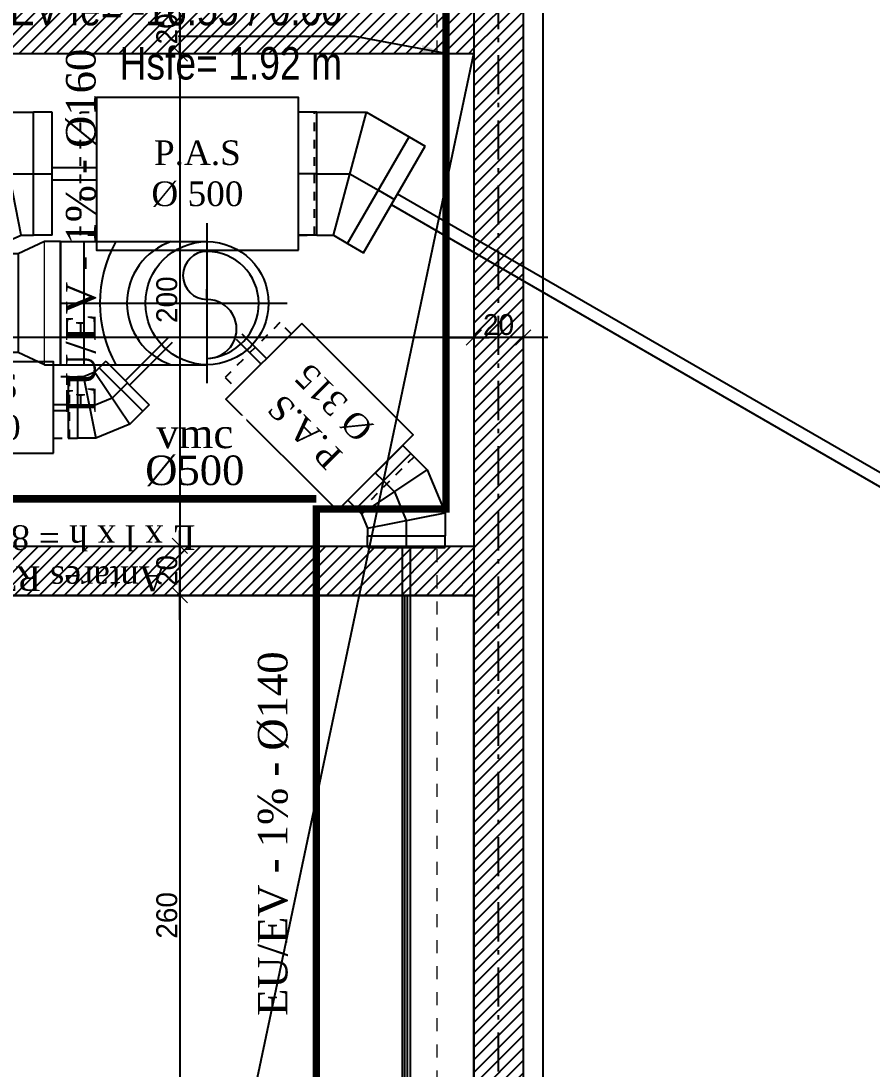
# Model space of a CAD drawing. Header units: centimetres. Extents: x 2452 to 16512, y -4226 to 6371.
# Drawn here: x 11756.5 to 12102.1, y 4477 to 4902.6 of the extents above; entities that cross this region are included whole.
import ezdxf

# ---------------------------------------------------------------- set-up
doc = ezdxf.new("R2010")
doc.units = ezdxf.units.CM
doc.header["$PDMODE"] = 67
for name, pattern in [('prelem_vmc', [0.282222, 0.141111, -0.141111]), ('prlm_eu', [2, 1.25, -0.25, 0.25, -0.25]), ('Style de ligne -6', [1.04164, 0.625, -0.20828, 0.06943, -0.13893]), ('VW-01', [0.41656, 0.20828, -0.20828])]:
    doc.linetypes.add(name, pattern=pattern)
doc.layers.get('0').update_dxf_attribs({"color": 252, "lineweight": 18})
for name, color, linetype in [('01_texte', 252, 'Continuous'), ('B GÈnÈral_Hatch', 252, 'Continuous'), ('B Général', 252, 'Continuous'), ('C ANNOTATIONS-cotation', 252, 'Continuous'), ('prlm-BA', 30, 'Continuous'), ('prlm-EAU-EUEV', 25, 'Continuous'), ('prlm-MOD', 64, 'Continuous'), ('prlm-MOD-PB', 123, 'Continuous'), ('prlm-VMC', 93, 'Continuous')]:
    doc.layers.add(name, color=color, linetype=linetype)
doc.layers.add('prlm-ZEROPLOT', color=254, linetype='Continuous', plot=False)
doc.styles.add('Eurostile', font='Eurosti.TTF')
doc.styles.add('prlm-eau-euev', font='pala.ttf', dxfattribs={"height": 18})
doc.styles.add('prlm-vmc', font='pala.ttf', dxfattribs={"height": 14})
doc.styles.get("Standard").update_dxf_attribs({"font": 'isocp.shx', "height": 15})
doc.dimstyles.new('100é', dxfattribs={"dimtxt": 8.470801, "dimasz": 6.232178, "dimexe": 10, "dimexo": 25, "dimgap": 1, "dimtad": 1, "dimdec": 1, "dimtxsty": 'Eurostile', "dimblk": 'VW_SLASH', "dimblk1": 'VW_SLASH', "dimblk2": 'VW_SLASH', "dimcen": 0, "dimdle": 10, "dimazin": 0, "dimtfac": 1, "dimtdec": 1, "dimtix": 1, "dimtmove": 0, "dimatfit": 0, "dimldrblk": 'VW_FILLEDARROW', "dimfxl": 50.8, "dimfxlon": 1, "dimfrac": 2, "dimtolj": 1, "dimarcsym": 0})
doc.dimstyles.new('ISO-25', dxfattribs={"dimtxt": 2.5, "dimasz": 2.5, "dimexe": 1.25, "dimexo": 0.625, "dimtad": 1, "dimtxsty": 'Standard', "dimcen": 2.5, "dimadec": 0, "dimazin": 0, "dimtfac": 1, "dimtmove": 0, "dimatfit": 3, "dimfxl": 1, "dimarcsym": 0})
pattern_1 = [(45, (0, 0), (2.4253472, -2.6458333), [])]

# ---------------------------------------------------------------- blocks, each defined once
blk = doc.blocks.new('Parking Spaces-6')
at = {"layer": 'B Général', "linetype": 'Continuous'}
for p, q in [((0, 0), (0, 500)), ((260, 0), (260, 500)), ((0, 0), (260, 0))]:
    blk.add_line(p, q, dxfattribs=at)
at = {"layer": 'B Général', "insert": (130, 250), "char_height": 14.118, "attachment_point": 5, "line_spacing_factor": 0.894142, "style": 'Eurostile'}
blk.add_mtext('83', dxfattribs=at)
blk = doc.blocks.new('xi.c315-45')
at = {"layer": 'prlm-VMC'}
for p, q in [((1.43, 41.48), (-1.91, 38.14)), ((23.7, 19.2), (1.43, 41.48)), ((-8.56, 31.49), (-1.91, 38.14)), ((20.36, 15.86), (-1.91, 38.14)), ((-15.75, 14.12), (-8.56, 31.49)), ((18.15, 13.65), (-8.56, 31.49)), ((9.23, 27), (12.57, 30.34)), ((4.8, 22.57), (9.23, 27)), ((0, 10.99), (4.8, 22.57)), ((23.7, 19.2), (20.36, 15.86)), ((15.75, 7.86), (-15.75, 14.12)), ((-15.75, 4.72), (-15.75, 14.12)), ((15.75, 7.86), (18.15, 13.65)), ((18.15, 13.65), (20.36, 15.86)), ((0, 4.72), (0, 10.99)), ((-15.75, 0), (-15.75, 4.72)), ((15.75, 4.72), (-15.75, 4.72)), ((0, 0), (0, 4.72)), ((15.75, 4.72), (15.75, 7.86)), ((15.75, 0), (15.75, 4.72)), ((15.75, 0), (-15.75, 0))]:
    blk.add_line(p, q, dxfattribs=at)
blk = doc.blocks.new('xi.pas250')
at = {"layer": 'prlm-VMC', "color": 0}
blk.add_lwpolyline([(64, -18.5), (64, 18.5), (0, 18.5), (0, -18.5)], close=True, dxfattribs=at)
at = {"layer": 'prlm-ZEROPLOT', "linetype": 'prelem_vmc', "ltscale": 25}
for p, q in [((-6.5, -12.5), (-6.5, 12.5)), ((-6.5, 12.5), (0, 12.5)), ((70.5, 12.5), (64, 12.5)), ((70.5, -12.5), (70.5, 12.5)), ((0, -12.5), (-6.5, -12.5)), ((64, -12.5), (70.5, -12.5))]:
    blk.add_line(p, q, dxfattribs=at)
at = {"layer": 'prlm-VMC', "color": 0, "insert": (32, 0), "char_height": 10, "width": 75.07, "attachment_point": 5, "style": 'prlm-vmc'}
blk.add_mtext('P.A.S\\PØ 250', dxfattribs=at)
blk = doc.blocks.new('xi.c500-30')
at = {"layer": 'prlm-VMC'}
for p, q in [((-14.95, 45), (-11.2, 51.5)), ((32.1, 26.5), (-11.2, 51.5)), ((-25, 27.6), (-14.95, 45)), ((28.35, 20), (-14.95, 45)), ((6.7, 32.5), (10.45, 39)), ((0, 20.9), (6.7, 32.5)), ((25, 14.2), (-25, 27.6)), ((-25, 7.5), (-25, 27.6)), ((28.35, 20), (32.1, 26.5)), ((0, 7.5), (0, 20.9)), ((25, 14.2), (28.35, 20)), ((25, 7.5), (25, 14.2)), ((-25, 7.5), (-25, 0)), ((25, 7.5), (-25, 7.5)), ((0, 7.5), (0, 0)), ((25, 7.5), (25, 0)), ((25, 0), (-25, 0))]:
    blk.add_line(p, q, dxfattribs=at)
blk = doc.blocks.new('xi.c500-45')
at = {"layer": 'prlm-VMC'}
for p, q in [((2.27, 65.84), (-3.03, 60.53)), ((37.63, 30.48), (2.27, 65.84)), ((-13.58, 49.98), (-3.03, 60.53)), ((32.32, 25.18), (-3.03, 60.53)), ((-25, 22.42), (-13.58, 49.98)), ((28.81, 21.66), (-13.58, 49.98)), ((14.64, 42.86), (19.95, 48.16)), ((7.61, 35.82), (14.64, 42.86)), ((0, 17.45), (7.61, 35.82)), ((37.63, 30.48), (32.32, 25.18)), ((25, 12.47), (-25, 22.42)), ((-25, 7.5), (-25, 22.42)), ((25, 12.47), (28.81, 21.66)), ((28.81, 21.66), (32.32, 25.18)), ((0, 7.5), (0, 17.45)), ((25, 7.5), (25, 12.47)), ((-25, 0), (-25, 7.5)), ((25, 7.5), (-25, 7.5)), ((0, 0), (0, 7.5)), ((25, 0), (25, 7.5)), ((25, 0), (-25, 0))]:
    blk.add_line(p, q, dxfattribs=at)
blk = doc.blocks.new('xi.pas500')
at = {"layer": 'prlm-VMC', "color": 0}
blk.add_lwpolyline([(82, -31), (82, 31), (0, 31), (0, -31)], close=True, dxfattribs=at)
at = {"layer": 'prlm-ZEROPLOT', "linetype": 'prelem_vmc', "ltscale": 25}
for p, q in [((-6.5, -25), (-6.5, 25)), ((-6.5, 25), (0, 25)), ((88.5, 25), (82, 25)), ((88.5, -25), (88.5, 25)), ((0, -25), (-6.5, -25)), ((82, -25), (88.5, -25))]:
    blk.add_line(p, q, dxfattribs=at)
at = {"layer": 'prlm-VMC', "color": 0, "insert": (41, 0), "char_height": 10, "width": 75.07, "attachment_point": 5, "style": 'prlm-vmc'}
blk.add_mtext('P.A.S\\PØ 500', dxfattribs=at)
blk = doc.blocks.new('A$C711F189D')
at = {"layer": '01_texte', "color": 0}
blk.add_lwpolyline([(2730.96, 97), (2609.51, 600.26), (2730.96, 1175)], dxfattribs=at)
blk = doc.blocks.new('xi.r400-500')
at = {"layer": 'prlm-VMC'}
for p, q in [((-23.7, 25), (-23.7, -25)), ((-17.2, 25), (-23.7, 25)), ((-17.2, 25), (-6.5, 20)), ((-6.5, 20), (0, 20)), ((-6.5, -20), (-6.5, 20)), ((0, -20), (0, 20)), ((-17.2, -25), (-6.5, -20)), ((-6.5, -20), (0, -20)), ((-23.7, -25), (-17.2, -25))]:
    blk.add_line(p, q, dxfattribs=at)
at = {"layer": 'prlm-VMC', "const_width": 0.5}
blk.add_lwpolyline([(-17.2, -25.25), (-17.2, 25.25)], dxfattribs=at)
blk = doc.blocks.new('xi.m500')
at = {"layer": 'prlm-VMC'}
for p, q in [((0, 0), (0, 92.02)), ((-32.5, 59.52), (32.5, 59.52)), ((-25, 0), (-25, 59.52)), ((-1.5, 59.52), (-5.63, 59.52)), ((25, 0), (25, 59.52)), ((-25, 9.52), (25, 9.52)), ((-25, 0), (25, 0))]:
    blk.add_line(p, q, dxfattribs=at)
blk.add_circle((0, 59.52), 25, dxfattribs=at)
for centre, radius, start, end in [((0, 59.52), 21, 90, 180), ((0, 57.97), 22.55, 3.9499, 90), ((10.5, 59.55), 12, 359.8881, 180.1119), ((-11.25, 59.52), 9.75, 180, 0), ((0, 53.38), 26.36, 198.4922, 341.5078), ((0, 67.35), 51.33, 240.8516, 299.1484)]:
    blk.add_arc(centre, radius, start, end, dxfattribs=at)
blk = doc.blocks.new('xi.pas315')
at = {"layer": 'prlm-VMC', "color": 0}
blk.add_lwpolyline([(64, -21.75), (64, 21.75), (0, 21.75), (0, -21.75)], close=True, dxfattribs=at)
at = {"layer": 'prlm-ZEROPLOT', "linetype": 'prelem_vmc', "ltscale": 25}
for p, q in [((-6.5, -15.75), (-6.5, 15.75)), ((-6.5, 15.75), (0, 15.75)), ((70.5, 15.75), (64, 15.75)), ((70.5, -15.75), (70.5, 15.75)), ((0, -15.75), (-6.5, -15.75)), ((64, -15.75), (70.5, -15.75))]:
    blk.add_line(p, q, dxfattribs=at)
at = {"layer": 'prlm-VMC', "color": 0, "insert": (32, 0), "char_height": 10, "width": 75.07, "attachment_point": 5, "style": 'prlm-vmc'}
blk.add_mtext('P.A.S\\PØ 315', dxfattribs=at)
blk = doc.blocks.new('xi.c250-45')
at = {"layer": 'prlm-VMC'}
for p, q in [((-6.79, 24.99), (-1.52, 30.27)), ((1.14, 32.92), (-1.52, 30.27)), ((16.16, 12.59), (-1.52, 30.27)), ((18.81, 15.24), (1.14, 32.92)), ((-12.5, 11.21), (-6.79, 24.99)), ((14.4, 10.83), (-6.79, 24.99)), ((3.81, 17.91), (7.32, 21.43)), ((7.32, 21.43), (9.97, 24.08)), ((0, 8.72), (3.81, 17.91)), ((18.81, 15.24), (16.16, 12.59)), ((12.5, 6.24), (-12.5, 11.21)), ((-12.5, 3.75), (-12.5, 11.21)), ((0, 3.75), (0, 8.72)), ((12.5, 6.24), (14.4, 10.83)), ((14.4, 10.83), (16.16, 12.59)), ((12.5, 3.75), (12.5, 6.24)), ((-12.5, 0), (-12.5, 3.75)), ((12.5, 3.75), (-12.5, 3.75)), ((12.5, 0), (-12.5, 0)), ((0, 0), (0, 3.75)), ((12.5, 0), (12.5, 3.75))]:
    blk.add_line(p, q, dxfattribs=at)
blk = doc.blocks.new('xi.vmcd500')
at = {"layer": 'prlm-VMC', "color": 0, "linetype": 'ByBlock', "lineweight": -2, "insert": (0, 0), "char_height": 12, "width": 39.3872, "attachment_point": 2, "line_spacing_factor": 0.75, "style": 'prlm-vmc', "bg_fill": 3, "box_fill_scale": 1.1, "bg_fill_color": 256, "bg_fill_transparency": 0}
blk.add_mtext('vmc\\P%%C500', dxfattribs=at)
blk = doc.blocks.new('VW_SLASH')
at = {"linetype": 'ByBlock', "lineweight": -2}
blk.add_line((1.605, 0), (-1, 0), dxfattribs=at)
at = {"lineweight": 20, "flags": 128}
blk.add_lwpolyline([(0.5, 0.5), (-0.5, -0.5)], dxfattribs=at)
blk = doc.blocks.new('*D252')
at = {"layer": 'C ANNOTATIONS-cotation', "color": 0, "linetype": 'Continuous', "lineweight": -2, "transparency": 16777216}
blk.add_line((11821.02, 4663.22), (11821.02, 4415.68), dxfattribs=at)
at = {"layer": 'Defpoints', "color": 0, "linetype": 'Continuous', "transparency": 16777216}
for p in [(11876.95, 4669.45), (11821.02, 4409.45), (11918.52, 4409.45)]:
    blk.add_point(p, dxfattribs=at)
at = {"layer": 'C ANNOTATIONS-cotation', "color": 0, "linetype": 'Continuous', "lineweight": -2, "transparency": 16777216, "xscale": 6.232177734375, "yscale": 6.232177734375, "zscale": 6.232177734375}
for p, rotation in [((11821.02, 4669.45), 90), ((11821.02, 4409.45), 270)]:
    blk.add_blockref('VW_SLASH', p, dxfattribs=dict(at, rotation=rotation))
at = {"layer": 'C ANNOTATIONS-cotation', "color": 0, "linetype": 'Continuous', "lineweight": 5, "transparency": 16777216, "insert": (11815.78, 4539.45), "char_height": 8.471, "attachment_point": 5, "rotation": 90, "style": 'Eurostile'}
blk.add_mtext('\\A1;260', dxfattribs=at)
blk = doc.blocks.new('VW_FILLEDARROW')
at = {"linetype": 'Continuous'}
blk.add_hatch(color=250, dxfattribs=at).paths.add_polyline_path([(-1.604, 0.43), (0, 0), (-1.604, -0.43)])
at = {"flags": 128}
blk.add_lwpolyline([(-1.604, 0.43), (0, 0), (-1.604, -0.43)], close=True, dxfattribs=at)
blk = doc.blocks.new('*D253')
at = {"layer": 'C ANNOTATIONS-cotation', "color": 0, "linetype": 'Continuous', "lineweight": -2, "transparency": 16777216}
blk.add_line((11821.02, 4683.22), (11821.02, 4675.68), dxfattribs=at)
at = {"layer": 'Defpoints', "color": 0, "linetype": 'Continuous', "transparency": 16777216}
for p in [(11876.95, 4689.45), (11821.02, 4669.45), (11876.95, 4669.45)]:
    blk.add_point(p, dxfattribs=at)
at = {"layer": 'C ANNOTATIONS-cotation', "color": 0, "linetype": 'Continuous', "lineweight": -2, "transparency": 16777216, "xscale": 6.232177734375, "yscale": 6.232177734375, "zscale": 6.232177734375}
for p, rotation in [((11821.02, 4689.45), 90), ((11821.02, 4669.45), 270)]:
    blk.add_blockref('VW_SLASH', p, dxfattribs=dict(at, rotation=rotation))
at = {"layer": 'C ANNOTATIONS-cotation', "color": 0, "linetype": 'Continuous', "lineweight": 5, "transparency": 16777216, "insert": (11815.78, 4679.45), "char_height": 8.471, "attachment_point": 5, "rotation": 90, "style": 'Eurostile'}
blk.add_mtext('\\A1;20', dxfattribs=at)
blk = doc.blocks.new('*D254')
at = {"layer": 'C ANNOTATIONS-cotation', "color": 0, "linetype": 'Continuous', "lineweight": -2, "transparency": 16777216}
blk.add_line((11821.02, 4883.22), (11821.02, 4695.68), dxfattribs=at)
at = {"layer": 'Defpoints', "color": 0, "linetype": 'Continuous', "transparency": 16777216}
for p in [(11893.52, 4889.45), (11821.02, 4689.45), (11876.95, 4689.45)]:
    blk.add_point(p, dxfattribs=at)
at = {"layer": 'C ANNOTATIONS-cotation', "color": 0, "linetype": 'Continuous', "lineweight": -2, "transparency": 16777216, "xscale": 6.232177734375, "yscale": 6.232177734375, "zscale": 6.232177734375}
for p, rotation in [((11821.02, 4889.45), 90), ((11821.02, 4689.45), 270)]:
    blk.add_blockref('VW_SLASH', p, dxfattribs=dict(at, rotation=rotation))
at = {"layer": 'C ANNOTATIONS-cotation', "color": 0, "linetype": 'Continuous', "lineweight": 5, "transparency": 16777216, "insert": (11815.78, 4789.45), "char_height": 8.471, "attachment_point": 5, "rotation": 90, "style": 'Eurostile'}
blk.add_mtext('\\A1;200', dxfattribs=at)
blk = doc.blocks.new('*D255')
at = {"layer": 'C ANNOTATIONS-cotation', "color": 0, "linetype": 'Continuous', "lineweight": -2, "transparency": 16777216}
blk.add_line((11821.02, 4903.22), (11821.02, 4895.68), dxfattribs=at)
at = {"layer": 'Defpoints', "color": 0, "linetype": 'Continuous', "transparency": 16777216}
for p in [(11894.52, 4909.45), (11821.02, 4889.45), (11893.52, 4889.45)]:
    blk.add_point(p, dxfattribs=at)
at = {"layer": 'C ANNOTATIONS-cotation', "color": 0, "linetype": 'Continuous', "lineweight": -2, "transparency": 16777216, "xscale": 6.232177734375, "yscale": 6.232177734375, "zscale": 6.232177734375}
for p, rotation in [((11821.02, 4909.45), 90), ((11821.02, 4889.45), 270)]:
    blk.add_blockref('VW_SLASH', p, dxfattribs=dict(at, rotation=rotation))
at = {"layer": 'C ANNOTATIONS-cotation', "color": 0, "linetype": 'Continuous', "lineweight": 5, "transparency": 16777216, "insert": (11815.78, 4899.45), "char_height": 8.471, "attachment_point": 5, "rotation": 90, "style": 'Eurostile'}
blk.add_mtext('\\A1;20', dxfattribs=at)
blk = doc.blocks.new('*D256')
at = {"layer": 'C ANNOTATIONS-cotation', "color": 0, "linetype": 'Continuous', "lineweight": -2, "transparency": 16777216}
for p, q in [((11821.02, 5169.45), (11811.02, 5169.45)), ((11821.02, 5163.22), (11821.02, 4915.68))]:
    blk.add_line(p, q, dxfattribs=at)
at = {"layer": 'Defpoints', "color": 0, "linetype": 'Continuous', "transparency": 16777216}
for p in [(11839.02, 5169.45), (11821.02, 4909.45), (11894.52, 4909.45)]:
    blk.add_point(p, dxfattribs=at)
at = {"layer": 'C ANNOTATIONS-cotation', "color": 0, "linetype": 'Continuous', "lineweight": -2, "transparency": 16777216, "xscale": 6.232177734375, "yscale": 6.232177734375, "zscale": 6.232177734375}
for p, rotation in [((11821.02, 5169.45), 90), ((11821.02, 4909.45), 270)]:
    blk.add_blockref('VW_SLASH', p, dxfattribs=dict(at, rotation=rotation))
at = {"layer": 'C ANNOTATIONS-cotation', "color": 0, "linetype": 'Continuous', "lineweight": 5, "transparency": 16777216, "insert": (11815.78, 5039.45), "char_height": 8.471, "attachment_point": 5, "rotation": 90, "style": 'Eurostile'}
blk.add_mtext('\\A1;260', dxfattribs=at)
blk = doc.blocks.new('*D344')
at = {"layer": 'C ANNOTATIONS-cotation', "color": 0, "linetype": 'Continuous', "lineweight": -2, "transparency": 16777216}
blk.add_line((11934.23, 4774.06), (11461.69, 4774.06), dxfattribs=at)
at = {"layer": 'Defpoints', "color": 0, "linetype": 'Continuous', "transparency": 16777216}
for p in [(11455.46, 4774.06), (11455.46, 4689.45), (11940.46, 4689.45)]:
    blk.add_point(p, dxfattribs=at)
at = {"layer": 'C ANNOTATIONS-cotation', "color": 0, "linetype": 'Continuous', "lineweight": -2, "transparency": 16777216, "xscale": 6.232177734375, "yscale": 6.232177734375, "zscale": 6.232177734375, "rotation": 180}
blk.add_blockref('VW_SLASH', (11455.46, 4774.06), dxfattribs=at)
at = {"layer": 'C ANNOTATIONS-cotation', "color": 0, "linetype": 'Continuous', "lineweight": -2, "transparency": 16777216, "xscale": 6.232177734375, "yscale": 6.232177734375, "zscale": 6.232177734375}
blk.add_blockref('VW_SLASH', (11940.46, 4774.06), dxfattribs=at)
at = {"layer": 'C ANNOTATIONS-cotation', "color": 0, "linetype": 'Continuous', "lineweight": 5, "transparency": 16777216, "insert": (11697.96, 4779.29), "char_height": 8.471, "attachment_point": 5, "style": 'Eurostile'}
blk.add_mtext('\\A1;485', dxfattribs=at)
blk = doc.blocks.new('*D345')
at = {"layer": 'C ANNOTATIONS-cotation', "color": 0, "linetype": 'Continuous', "lineweight": -2, "transparency": 16777216}
blk.add_line((11954.23, 4774.06), (11946.69, 4774.06), dxfattribs=at)
at = {"layer": 'Defpoints', "color": 0, "linetype": 'Continuous', "transparency": 16777216}
for p in [(11940.46, 4774.06), (11940.46, 4689.45), (11960.46, 4689.45)]:
    blk.add_point(p, dxfattribs=at)
at = {"layer": 'C ANNOTATIONS-cotation', "color": 0, "linetype": 'Continuous', "lineweight": -2, "transparency": 16777216, "xscale": 6.232177734375, "yscale": 6.232177734375, "zscale": 6.232177734375, "rotation": 180}
blk.add_blockref('VW_SLASH', (11940.46, 4774.06), dxfattribs=at)
at = {"layer": 'C ANNOTATIONS-cotation', "color": 0, "linetype": 'Continuous', "lineweight": -2, "transparency": 16777216, "xscale": 6.232177734375, "yscale": 6.232177734375, "zscale": 6.232177734375}
blk.add_blockref('VW_SLASH', (11960.46, 4774.06), dxfattribs=at)
at = {"layer": 'C ANNOTATIONS-cotation', "color": 0, "linetype": 'Continuous', "lineweight": 5, "transparency": 16777216, "insert": (11950.46, 4779.29), "char_height": 8.471, "attachment_point": 5, "style": 'Eurostile'}
blk.add_mtext('\\A1;20', dxfattribs=at)

msp = doc.modelspace()

# ---------------------------------------------------------------- hatches: boundary and pattern name
at = {"layer": 'B GÈnÈral_Hatch', "linetype": 'Continuous'}
h = msp.add_hatch(dxfattribs=at)
h.set_pattern_fill('50_BETON', color=256, style=0, pattern_type=2)
h.set_pattern_definition(pattern_1)
h.paths.add_polyline_path([(11960.45, 5437.89), (11940.45, 5437.89), (11940.45, 2334.49), (11960.45, 2334.49)])
h = msp.add_hatch(dxfattribs=at)
h.set_pattern_fill('50_BETON', color=256, style=0, pattern_type=2)
h.set_pattern_definition(pattern_1)
h.paths.add_polyline_path([(11940.45, 4909.39), (11435.45, 4909.39), (11455.45, 4889.39), (11940.45, 4889.39)])
h = msp.add_hatch(dxfattribs=at)
h.set_pattern_fill('50_BETON', color=256, style=0, pattern_type=2)
h.set_pattern_definition(pattern_1)
h.paths.add_polyline_path([(11940.45, 4689.39), (11455.45, 4689.39), (11435.45, 4669.39), (11940.45, 4669.39)])

# ---------------------------------------------------------------- linework, layer by layer
at = {"layer": 'B Général', "linetype": 'Style de ligne -6', "ltscale": 25.4}
msp.add_line((11950.45, 3285.39), (11950.45, 5820.39), dxfattribs=at)
at = {"layer": 'B Général', "linetype": 'Continuous', "lineweight": 18}
for p, q in [((11940.45, 5437.89), (11940.45, 3265.39)), ((11960.45, 5437.89), (11960.45, 2334.49)), ((11455.45, 4889.39), (11940.45, 4889.39)), ((11455.45, 4689.39), (11940.45, 4689.39)), ((11440.45, 4669.39), (11940.45, 4669.39))]:
    msp.add_line(p, q, dxfattribs=at)
at = {"layer": 'B Général', "linetype": 'Continuous'}
for p, q in [((11940.45, 5437.89), (11940.45, 3265.39)), ((11960.45, 5437.89), (11960.45, 2334.49)), ((11455.45, 4889.39), (11940.45, 4889.39)), ((11455.45, 4689.39), (11940.45, 4689.39)), ((11440.45, 4669.39), (11940.45, 4669.39))]:
    msp.add_line(p, q, dxfattribs=at)
at = {"layer": 'B Général', "linetype": 'VW-01', "lineweight": 18, "ltscale": 25.4}
for p, q in [((11925.46, 4889.39), (11925.46, 5425.39)), ((11925.46, 2344.49), (11925.46, 4689.39))]:
    msp.add_line(p, q, dxfattribs=at)
at = {"layer": 'prlm-EAU-EUEV', "linetype": 'prlm_eu', "ltscale": 50, "const_width": 3, "flags": 128}
for points in [[(11120.4, 3036.97), (11777.06, 3036.97), (11865.13, 3125.04), (11865.13, 4061.79), (11876.49, 4061.79), (11876.49, 4704.41), (11929.05, 4704.41), (11929.05, 4927.57)], [(11424.03, 4368.29), (11424.03, 4708.58), (11876.49, 4708.58)]]:
    msp.add_lwpolyline(points, dxfattribs=at)
at = {"layer": 'prlm-MOD', "ltscale": 25}
for p, q in [((11912.45, 4300.23), (11912.45, 4669.39)), ((11913.45, 4300.23), (11913.45, 4669.39))]:
    msp.add_line(p, q, dxfattribs=at)
at = {"layer": 'prlm-MOD-PB', "ltscale": 25}
for p, q in [((12810.83, 4311.88), (11909.42, 4832.31)), ((12808.33, 4307.55), (11906.92, 4827.98))]:
    msp.add_line(p, q, dxfattribs=at)
at = {"layer": 'prlm-VMC', "ltscale": 25}
for p, q in [((11769.15, 4843.09), (11787.17, 4843.09)), ((11769.15, 4843.09), (11787.17, 4843.09)), ((11769.15, 4838.09), (11787.17, 4838.09)), ((11769.15, 4838.09), (11787.17, 4838.09)), ((11856.24, 4765.53), (11846.28, 4775.49)), ((11798.89, 4756.53), (11816.35, 4773.99)), ((11800.66, 4754.77), (11818.12, 4772.22)), ((11854.01, 4763.3), (11844.05, 4773.26)), ((11769.74, 4746.93), (11775.7, 4746.93)), ((11769.74, 4744.43), (11775.7, 4744.43)), ((11911.37, 4688.82), (11911.37, 4329.07)), ((11914.52, 4688.82), (11914.52, 4329.07))]:
    msp.add_line(p, q, dxfattribs=at)
at = {"layer": 'prlm-ZEROPLOT'}
msp.add_lwpolyline([(10859.39, 4917.39), (11968.45, 4917.39), (11968.45, 3517.39), (10859.39, 3517.39)], close=True, dxfattribs=at)

# ---------------------------------------------------------------- block references
at = {"layer": 'B Général', "rotation": 90}
msp.add_blockref('Parking Spaces-6', (11940.45, 4409.39), dxfattribs=at)
at = {"layer": 'prlm-BA'}
msp.add_blockref('A$C711F189D', (9209.48, 3714.39), dxfattribs=at)
at = {"layer": 'prlm-VMC'}
for name, p, rotation in [('xi.c500-45', (11720.99, 4820.64), 314.9999999999993), ('xi.c500-30', (11869.17, 4840.59), 270), ('xi.r400-500', (11748.84, 4788.04), 180), ('xi.pas315', (11900.38, 4719.16), 134.9999999999687), ('xi.c250-45', (11799.78, 4755.65), 135), ('xi.c315-45', (11900.38, 4719.16), 225)]:
    msp.add_blockref(name, p, dxfattribs=dict(at, rotation=rotation))
for name, p in [('xi.pas500', (11787.17, 4840.59)), ('xi.pas250', (11705.74, 4745.68))]:
    msp.add_blockref(name, p, dxfattribs=at)
at = {"layer": 'prlm-VMC', "ltscale": 25, "rotation": 270.0000000000221}
msp.add_blockref('xi.m500', (11772.54, 4788.04), dxfattribs=at)

# ---------------------------------------------------------------- texts
at = {"layer": 'prlm-EAU-EUEV', "insert": (11886.9, 4896.35), "char_height": 13.2, "width": 176.441, "attachment_point": 6, "style": 'prlm-eau-euev'}
msp.add_mtext('\\pxt15000;{\\fArial Narrow|b0|i0|c0|p34;EU/EV fe= -16.55 / 0.00 Hsfe= 1.92 m}', dxfattribs=at)
at = {"layer": 'prlm-EAU-EUEV', "char_height": 12, "width": 190.7565, "attachment_point": 1, "rotation": 90, "style": 'prlm-eau-euev'}
for s, insert in [('EU/EV - 1% - %%C160', (11774.82, 4743.35)), ('EU/EV - 1% - %%C140', (11852.73, 4498.63))]:
    msp.add_mtext(s, dxfattribs=dict(at, insert=insert))
at = {"layer": 'prlm-VMC', "color": 0, "insert": (11730.98, 4684.56), "char_height": 10, "width": 290.9349, "attachment_point": 5, "rotation": 180, "style": 'prlm-vmc'}
msp.add_mtext('Antares RT Control 2200 V\\PL x l x h = 816 x 644 x 611 mm', dxfattribs=at)

# ---------------------------------------------------------------- dimensions: what is measured, and where the dimension line sits
at = {"layer": 'C ANNOTATIONS-cotation', "color": 7, "linetype": 'Continuous', "lineweight": 5}
for base, p1, p2, override, picture, middle in [((11821.02, 4909.45), (11839.02, 5169.45), (11894.52, 4909.45), {"dimtxt": 8.470801, "dimdec": 0, "dimpost": '<>', "dimtxsty": 'Eurostile', "dimse2": 1, "dimtmove": 2}, '*D256', (11815.78, 5039.45)), ((11821.02, 4889.45), (11894.52, 4909.45), (11893.52, 4889.45), {"dimtxt": 8.470801, "dimdec": 0, "dimpost": '<>', "dimtxsty": 'Eurostile', "dimse1": 1, "dimse2": 1, "dimtmove": 2}, '*D255', (11815.78, 4899.45)), ((11821.02, 4669.45), (11876.95, 4689.45), (11876.95, 4669.45), {"dimtxt": 8.470801, "dimdec": 0, "dimpost": '<>', "dimtxsty": 'Eurostile', "dimse1": 1, "dimse2": 1, "dimtmove": 2}, '*D253', (11815.78, 4679.45)), ((11821.02, 4409.45), (11876.95, 4669.45), (11918.52, 4409.45), {"dimtxt": 8.470801, "dimdec": 0, "dimpost": '<>', "dimtxsty": 'Eurostile', "dimse1": 1, "dimse2": 1, "dimtmove": 2}, '*D252', (11815.78, 4539.45))]:
    dim = msp.add_linear_dim(base=base, p1=p1, p2=p2, angle=90, dimstyle='100é', override=override, dxfattribs=at)
    dim.commit()
    dim.dimension.update_dxf_attribs({"geometry": picture, "text_midpoint": middle})
dim = msp.add_linear_dim(base=(11940.46, 4774.06), p1=(11960.46, 4689.45), p2=(11940.46, 4689.45), dimstyle='100é', override={"dimtxt": 8.470801, "dimdec": 0, "dimpost": '<>', "dimtxsty": 'Eurostile', "dimse1": 1, "dimse2": 1, "dimtmove": 2}, dxfattribs=at)
dim.commit()
dim.dimension.update_dxf_attribs({"geometry": '*D345', "text_midpoint": (11950.46, 4779.29)})

# ---------------------------------------------------------------- leaders
at = {"layer": 'prlm-EAU-EUEV'}
msp.add_leader([(11929.05, 4889.39), (11892.16, 4896.35), (11820.41, 4896.35)], dimstyle='ISO-25', override={"dimasz": 10, "dimgap": 0.625, "dimtad": 0}, dxfattribs=at)

# ---------------------------------------------------------------- next in the draw order: block references
at = {"layer": 'prlm-VMC', "ltscale": 25}
msp.add_blockref('xi.vmcd500', (11827.11, 4741.17), dxfattribs=at)

# ---------------------------------------------------------------- next in the draw order: dimensions: what is measured, and where the dimension line sits
at = {"layer": 'C ANNOTATIONS-cotation', "color": 7, "linetype": 'Continuous', "lineweight": 5}
dim = msp.add_linear_dim(base=(11821.02, 4689.45), p1=(11893.52, 4889.45), p2=(11876.95, 4689.45), angle=90, dimstyle='100é', override={"dimtxt": 8.470801, "dimdec": 0, "dimpost": '<>', "dimtxsty": 'Eurostile', "dimse1": 1, "dimse2": 1, "dimtmove": 2}, dxfattribs=at)
dim.commit()
dim.dimension.update_dxf_attribs({"geometry": '*D254', "text_midpoint": (11815.78, 4789.45)})
dim = msp.add_linear_dim(base=(11455.46, 4774.06), p1=(11940.46, 4689.45), p2=(11455.46, 4689.45), dimstyle='100é', override={"dimtxt": 8.470801, "dimdec": 0, "dimpost": '<>', "dimtxsty": 'Eurostile', "dimse1": 1, "dimse2": 1, "dimtmove": 2}, dxfattribs=at)
dim.commit()
dim.dimension.update_dxf_attribs({"geometry": '*D344', "text_midpoint": (11697.96, 4779.29)})

doc.saveas('drawing.dxf')
